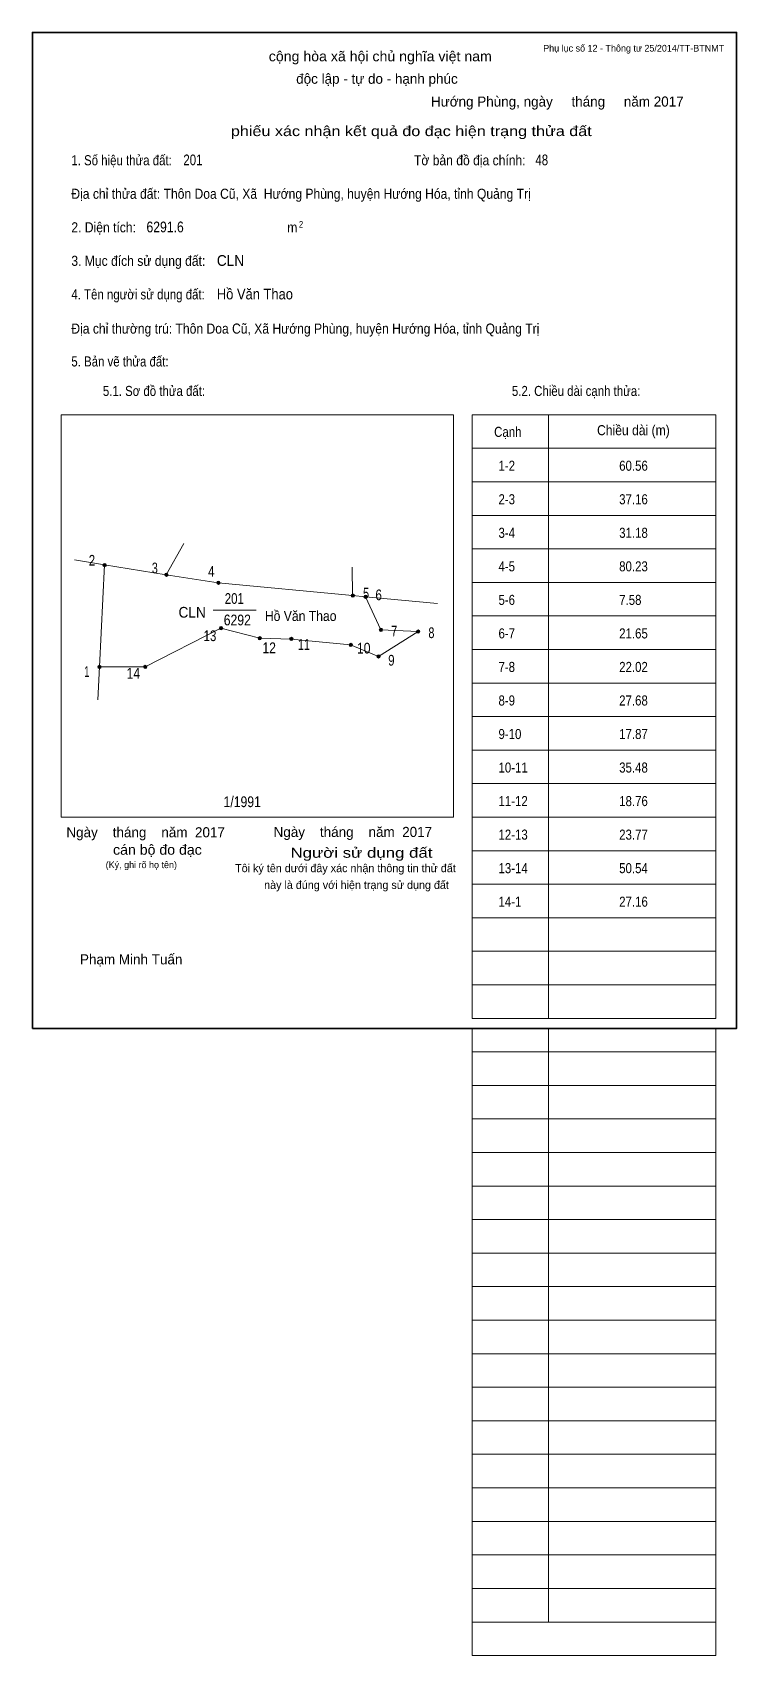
# Model space of a CAD drawing. Header units: centimetres. Extents: x 0 to 21, y -18.7 to 29.7.
import ezdxf
from ezdxf.enums import TextEntityAlignment as Align

# ---------------------------------------------------------------- set-up
doc = ezdxf.new("R2010")
doc.units = ezdxf.units.CM
doc.header["$LTSCALE"] = 0.12
for name, color, linetype in [('2', 7, 'Continuous'), ('30', 7, 'Continuous'), ('34', 7, 'Continuous')]:
    doc.layers.add(name, color=color, linetype=linetype)
for name, color, linetype, lineweight in [('32', 7, 'Continuous', 13), ('33', 7, 'Continuous', 13), ('6', 7, 'Continuous', 13), ('63', 7, 'Continuous', 13)]:
    doc.layers.add(name, color=color, linetype=linetype, lineweight=lineweight)

msp = doc.modelspace()

# ---------------------------------------------------------------- hatches: boundary and pattern name
at = {"layer": '32'}
for points in [[(2.2037, 13.8187, 1), (2.1037, 13.8187, 1)], [(4.0473, 13.5304, 1), (3.9473, 13.5304, 1)], [(5.5947, 13.2889, 1), (5.4947, 13.2889, 1)], [(9.6059, 12.9077, 1), (9.5059, 12.9077, 1)], [(9.9851, 12.8715, 1), (9.8851, 12.8715, 1)], [(5.674, 11.9364, 1), (5.574, 11.9364, 1)], [(6.8291, 11.6351, 1), (6.7291, 11.6351, 1)], [(7.7713, 11.614, 1), (7.6713, 11.614, 1)], [(10.4451, 11.8862, 1), (10.3451, 11.8862, 1)], [(11.55, 11.8359, 1), (11.45, 11.8359, 1)], [(9.5441, 11.4372, 1), (9.4441, 11.4372, 1)], [(10.3738, 11.0947, 1), (10.2738, 11.0947, 1)], [(2.05, 10.7813, 1), (1.95, 10.7813, 1)], [(3.414, 10.7813, 1), (3.314, 10.7813, 1)]]:
    msp.add_hatch(color=256, dxfattribs=at).paths.add_polyline_path(points)

# ---------------------------------------------------------------- linework, layer by layer
for centre in [(2.1537, 13.8187), (3.9973, 13.5304), (5.5447, 13.2889), (9.5559, 12.9077), (9.9351, 12.8715), (5.624, 11.9364), (6.7791, 11.6351), (7.7213, 11.614), (10.3951, 11.8862), (11.5, 11.8359), (9.4941, 11.4372), (10.3238, 11.0947), (2, 10.7813), (3.364, 10.7813)]:
    msp.add_circle(centre, 0.05, dxfattribs=at)
at = {"layer": '33'}
msp.add_line((5.39, 12.47), (6.67, 12.47), dxfattribs=at)
at = {"layer": '6'}
for p, q in [((3.99, 13.53), (4.51, 14.46)), ((2.15, 13.82), (1.25, 13.97)), ((9.55, 12.91), (9.54, 13.76))]:
    msp.add_line(p, q, dxfattribs=at)
for points in [[(1.95, 9.8), (2, 10.78), (2.15, 13.82), (3.99, 13.53)], [(3.99, 13.53), (5.54, 13.29), (9.55, 12.91)], [(9.55, 12.91), (9.93, 12.87), (12.08, 12.67)], [(9.93, 12.87), (10.39, 11.89), (11.5, 11.84)], [(11.5, 11.84), (10.32, 11.09), (9.49, 11.44), (7.72, 11.61), (6.78, 11.64), (5.62, 11.94), (3.36, 10.78), (2, 10.78)]]:
    msp.add_lwpolyline(points, dxfattribs=at)
at = {"layer": '63'}
for p, q in [((0.86, 18.3), (12.56, 18.3)), ((0.86, 6.3), (0.86, 18.3)), ((12.56, 6.3), (12.56, 18.3)), ((13.11, 18.3), (20.38, 18.3)), ((13.11, 0.3), (13.11, 18.3)), ((15.39, 0.3), (15.39, 18.3)), ((20.38, 0.3), (20.38, 18.3)), ((13.11, 17.3), (20.38, 17.3)), ((13.11, 16.3), (20.38, 16.3)), ((13.11, 15.3), (20.38, 15.3)), ((13.11, 14.3), (20.38, 14.3)), ((13.11, 13.3), (20.38, 13.3)), ((13.11, 12.3), (20.38, 12.3)), ((13.11, 11.3), (20.38, 11.3)), ((13.11, 10.3), (20.38, 10.3)), ((13.11, 9.3), (20.38, 9.3)), ((13.11, 8.3), (20.38, 8.3)), ((13.11, 7.3), (20.38, 7.3)), ((0.86, 6.3), (12.56, 6.3)), ((13.11, 6.3), (20.38, 6.3)), ((13.11, 5.3), (20.38, 5.3)), ((13.11, 4.3), (20.38, 4.3)), ((13.11, 3.3), (20.38, 3.3)), ((13.11, 2.3), (20.38, 2.3)), ((13.11, 1.3), (20.38, 1.3)), ((13.11, 0.3), (20.38, 0.3)), ((13.11, -18.7), (13.11, 0)), ((15.39, -17.7), (15.39, 0)), ((20.38, -18.7), (20.38, 0)), ((13.11, -0.7), (20.38, -0.7)), ((13.11, -0.7), (20.38, -0.7)), ((13.11, -1.7), (20.38, -1.7)), ((13.11, -2.7), (20.38, -2.7)), ((13.11, -3.7), (20.38, -3.7)), ((13.11, -4.7), (20.38, -4.7)), ((13.11, -5.7), (20.38, -5.7)), ((13.11, -6.7), (20.38, -6.7)), ((13.11, -7.7), (20.38, -7.7)), ((13.11, -8.7), (20.38, -8.7)), ((13.11, -9.7), (20.38, -9.7)), ((13.11, -10.7), (20.38, -10.7)), ((13.11, -11.7), (20.38, -11.7)), ((13.11, -12.7), (20.38, -12.7)), ((13.11, -13.7), (20.38, -13.7)), ((13.11, -14.7), (20.38, -14.7)), ((13.11, -15.7), (20.38, -15.7)), ((13.11, -16.7), (20.38, -16.7)), ((13.11, -17.7), (20.38, -17.7)), ((13.11, -18.7), (20.38, -18.7))]:
    msp.add_line(p, q, dxfattribs=at)
at = {"layer": '63', "lineweight": 35}
msp.add_lwpolyline([(0, 0), (0, 29.7), (21, 29.7), (21, 0)], close=True, dxfattribs=at)

# ---------------------------------------------------------------- texts
at = {"layer": '2', "width": 0.9}
msp.add_text('Hồ Văn Thao', height=0.3013, dxfattribs=at).set_placement((8, 12.15), align=Align.CENTER)
at = {"layer": '30', "width": 0.85}
for s, height, p in [('1-2', 0.3, (13.9, 16.63)), ('60.56', 0.3, (17.5, 16.63)), ('2-3', 0.3, (13.9, 15.63)), ('37.16', 0.3, (17.5, 15.63)), ('3-4', 0.3, (13.9, 14.63)), ('31.18', 0.3, (17.5, 14.63)), ('4-5', 0.3, (13.9, 13.63)), ('80.23', 0.3, (17.5, 13.63)), ('5-6', 0.3, (13.9, 12.63)), ('7.58', 0.3, (17.5, 12.63)), ('6-7', 0.3, (13.9, 11.63)), ('21.65', 0.3, (17.5, 11.63)), ('7-8', 0.3, (13.9, 10.63)), ('22.02', 0.3, (17.5, 10.63)), ('8-9', 0.3, (13.9, 9.63)), ('27.68', 0.3, (17.5, 9.63)), ('9-10', 0.3, (13.9, 8.63)), ('17.87', 0.3, (17.5, 8.63)), ('10-11', 0.3, (13.9, 7.63)), ('35.48', 0.3, (17.5, 7.63)), ('1/1991', 0.32, (5.7, 6.6)), ('11-12', 0.3, (13.9, 6.63)), ('18.76', 0.3, (17.5, 6.63)), ('12-13', 0.3, (13.9, 5.63)), ('23.77', 0.3, (17.5, 5.63)), ('13-14', 0.3, (13.9, 4.63)), ('50.54', 0.3, (17.5, 4.63)), ('14-1', 0.3, (13.9, 3.63)), ('27.16', 0.3, (17.5, 3.63))]:
    msp.add_text(s, height=height, dxfattribs=at).set_placement(p)
at = {"layer": '32'}
for s, width, p in [('2', 0.8, (1.775, 13.8)), ('3', 0.75, (3.65, 13.57)), ('4', 0.8, (5.335, 13.47)), ('5', 0.75, (9.95, 12.82)), ('6', 0.8, (10.325, 12.77)), ('13', 0.8, (5.295, 11.55)), ('7', 0.75, (10.79, 11.69)), ('8', 0.75, (11.9, 11.64)), ('12', 0.85, (7.06, 11.19)), ('11', 0.75, (8.095, 11.29)), ('10', 0.85, (9.88, 11.18)), ('9', 0.8, (10.705, 10.82)), ('1', 0.65, (1.62, 10.48)), ('14', 0.85, (3.01, 10.43))]:
    msp.add_text(s, height=0.32, dxfattribs=dict(at, width=width)).set_placement(p, align=Align.CENTER)
at = {"layer": '33'}
for s, width, p in [('201', 0.8, (6.02, 12.66)), ('6292', 0.85, (6.11, 12.02))]:
    msp.add_text(s, height=0.32, dxfattribs=dict(at, width=width)).set_placement(p, align=Align.CENTER)
at = {"layer": '33', "width": 0.95}
msp.add_text('CLN', height=0.32, dxfattribs=at).set_placement((5.17, 12.25), align=Align.RIGHT)
at = {"layer": '34'}
for s, width, p in [('201', 0.8, (4.5, 25.74)), ('48', 0.8, (15, 25.74)), ('6291.6', 0.85, (3.4, 23.74)), ('CLN', 0.95, (5.5, 22.74)), ('Hồ Văn Thao', 0.9, (5.5, 21.74))]:
    msp.add_text(s, height=0.32, dxfattribs=dict(at, width=width)).set_placement(p)
at = {"layer": '63', "width": 1.05}
msp.add_text('cộng hòa xã hội chủ nghĩa việt nam', height=0.3, dxfattribs=at).set_placement((10.375, 28.84), align=Align.CENTER)
at = {"layer": '63'}
for s, height, p in [('Phụ lục số 12 - Thông tư 25/2014/TT-BTNMT', 0.2, (20.63, 29.13)), ('Ngày    tháng    năm  2017', 0.3, (5.74, 5.7)), ('Ngày    tháng    năm  2017', 0.3, (11.92, 5.71)), ('(Ký, ghi rõ họ tên)', 0.2, (4.31, 4.78))]:
    msp.add_text(s, height=height, dxfattribs=at).set_placement(p, align=Align.RIGHT)
for s, height, p in [('độc lập - tự do - hạnh phúc', 0.3, (10.275, 28.17)), ('Hướng Phùng, ngày     tháng     năm 2017', 0.3, (15.655, 27.49)), ('Tôi ký tên dưới đây xác nhận thông tin thử đất', 0.24, (9.335, 4.66)), ('này là đúng với hiện trạng sử dụng đất', 0.24, (9.665, 4.16)), ('Phạm Minh Tuấn', 0.3, (2.945, 1.91))]:
    msp.add_text(s, height=height, dxfattribs=at).set_placement(p, align=Align.CENTER)
for s, width, p in [('phiếu xác nhận kết quả đo đạc hiện trạng thửa đất', 1.2, (16.68, 26.61)), ('cán bộ đo đạc', 1.05, (5.05, 5.18)), ('Người sử dụng đất', 1.25, (11.93, 5.09))]:
    msp.add_text(s, height=0.3, dxfattribs=dict(at, width=width)).set_placement(p, align=Align.RIGHT)
for s, height, width, p in [('1. Số hiệu thửa đất:', 0.3, 0.85, (1.16, 25.74)), ('Tờ bản đồ địa chính:', 0.3, 0.9, (11.38, 25.74)), ('Địa chỉ thửa đất: Thôn Doa Cũ, Xã  Hướng Phùng, huyện Hướng Hóa, tỉnh Quảng Trị', 0.3, 0.9, (1.16, 24.74)), ('2. Diện tích:', 0.3, 0.9, (1.16, 23.74)), ('m', 0.3, 0.9, (7.6, 23.74)), ('2', 0.2, 0.8, (7.95, 23.88)), ('3. Mục đích sử dụng đất:', 0.3, 0.9, (1.16, 22.74)), ('4. Tên người sử dụng đất:', 0.3, 0.85, (1.16, 21.74)), ('Địa chỉ thường trú: Thôn Doa Cũ, Xã Hướng Phùng, huyện Hướng Hóa, tỉnh Quảng Trị', 0.3, 0.9, (1.16, 20.72)), ('5. Bản vẽ thửa đất:', 0.3, 0.85, (1.16, 19.74)), ('5.1. Sơ đồ thửa đất:', 0.3, 0.85, (2.1, 18.86)), ('5.2. Chiều dài cạnh thửa:', 0.3, 0.85, (14.3, 18.86)), ('Cạnh', 0.3, 0.85, (13.77, 17.64)), ('Chiều dài (m)', 0.3, 0.9, (16.84, 17.69))]:
    msp.add_text(s, height=height, dxfattribs=dict(at, width=width)).set_placement(p)

doc.saveas('drawing.dxf')
